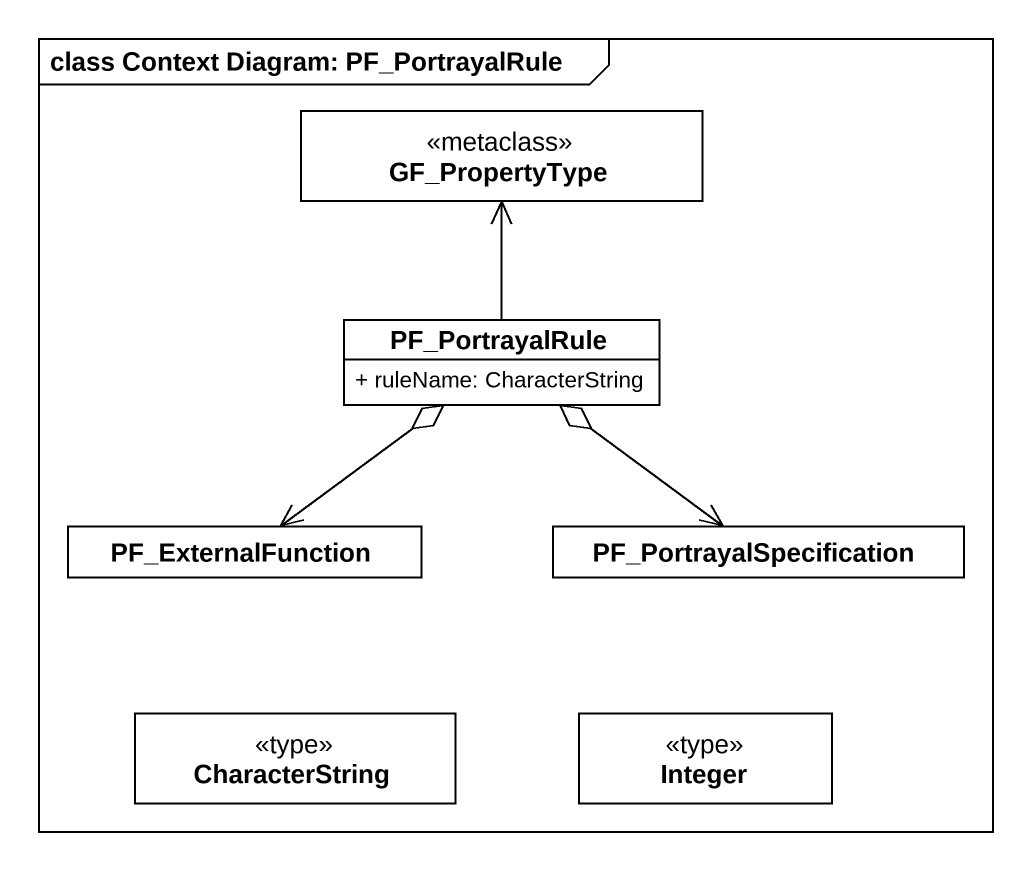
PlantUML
@startuml
mainframe class Context Diagram: PF_PortrayalRule
hide circle
hide empty members
skinparam classAttributeIconSize 0
class GF_PropertyType <<metaclass>>
class PF_PortrayalRule {
  + ruleName: CharacterString
}
class PF_ExternalFunction
class PF_PortrayalSpecification
class CharacterString <<type>>
class Integer <<type>>
PF_PortrayalRule -up-> GF_PropertyType
PF_PortrayalRule o--> PF_PortrayalSpecification
PF_ExternalFunction <-up-o PF_PortrayalRule
@enduml
